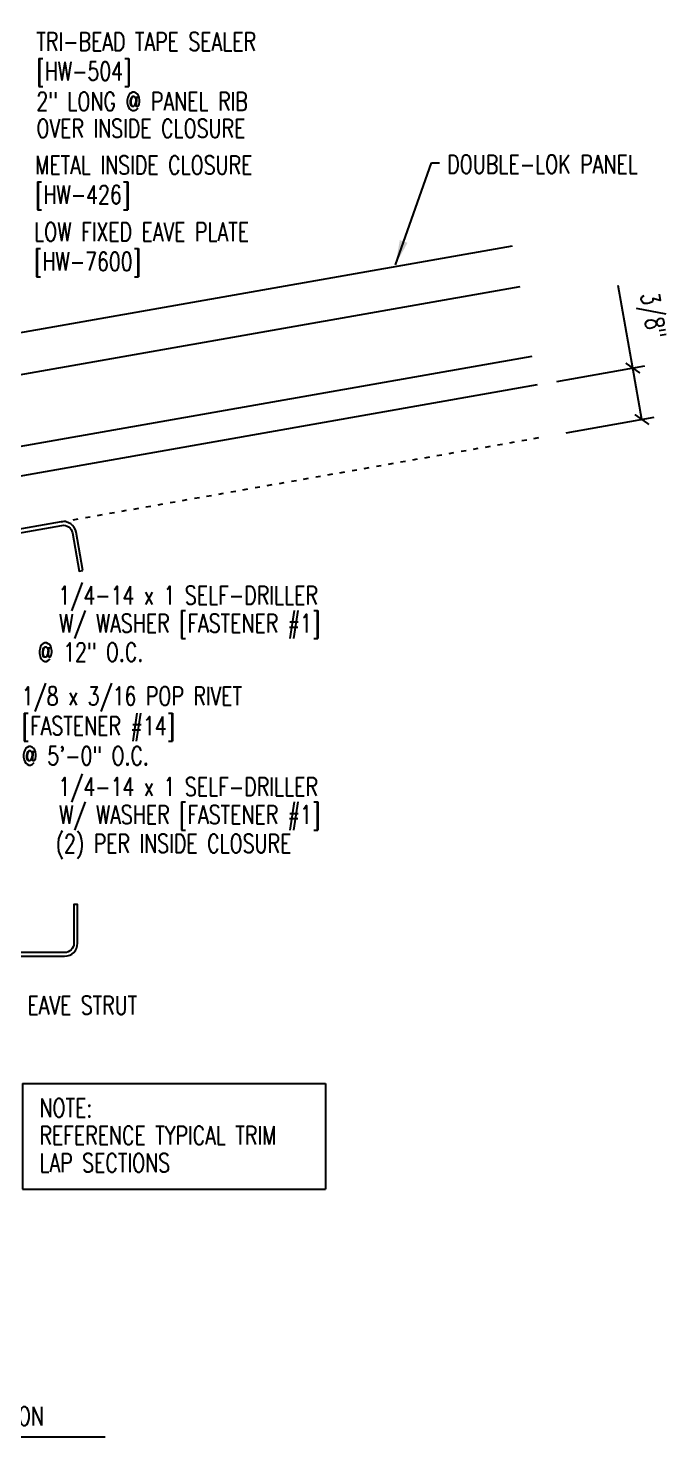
# Model space of a CAD drawing. Header units: inches. Extents: x 3.3 to 41.1, y 3.9 to 48.2.
# Drawn here: x 28.17 to 41.13, y 4.69 to 33.38 of the extents above; entities that cross this region are included whole.
import ezdxf
from ezdxf.enums import TextEntityAlignment as Align

# ---------------------------------------------------------------- set-up
doc = ezdxf.new("R2010")
doc.units = ezdxf.units.IN
doc.header["$MEASUREMENT"] = 0
doc.linetypes.add('ACAD_ISO07W100', pattern=[3, 0, -3])
for name, color, linetype in [('DIM', 7, 'Continuous'), ('PANEL', 11, 'Continuous'), ('STLA', 12, 'Continuous'), ('TEXT', 2, 'Continuous')]:
    doc.layers.add(name, color=color, linetype=linetype)
doc.styles.add('TEXT1', font='ROMANS.shx', dxfattribs={"width": 0.75, "height": 0.375})
doc.dimstyles.new('DETAIL', dxfattribs={"dimscale": 4, "dimtxt": 0.09375, "dimasz": 0.0625, "dimexe": 0.0625, "dimexo": 0.125, "dimgap": 0.0625, "dimtad": 1, "dimdec": 4, "dimzin": 3, "dimdsep": 46, "dimlunit": 4, "dimtxsty": 'TEXT1', "dimblk": 'ARCHTICK', "dimcen": 0.0625, "dimclrd": 7, "dimclre": 7, "dimclrt": 2, "dimadec": 0, "dimazin": 0, "dimtfac": 0.59375, "dimtdec": 4, "dimtmove": 0, "dimatfit": 3, "dimfxl": 0, "dimfrac": 2, "dimtolj": 1, "dimtzin": 3, "dimarcsym": 0})
doc.dimstyles.new('DETAIL$7', dxfattribs={"dimscale": 4, "dimtxt": 0.09375, "dimasz": 0.125, "dimexe": 0.0625, "dimexo": 0.125, "dimgap": 0.0625, "dimtad": 1, "dimdec": 4, "dimzin": 3, "dimdsep": 46, "dimlunit": 4, "dimtxsty": 'TEXT1', "dimblk": 'ARCHTICK', "dimcen": 0.0625, "dimclrd": 7, "dimclre": 7, "dimclrt": 2, "dimadec": 0, "dimazin": 0, "dimtfac": 0.59375, "dimtdec": 4, "dimtmove": 0, "dimatfit": 3, "dimfxl": 0, "dimfrac": 2, "dimtolj": 1, "dimtzin": 3, "dimarcsym": 0})

# ---------------------------------------------------------------- blocks, each defined once
blk = doc.blocks.new('_ArchTick')
at = {"color": 0, "linetype": 'ByBlock', "const_width": 0.15}
blk.add_lwpolyline([(-0.5, -0.5), (0.5, 0.5)], dxfattribs=at)
blk = doc.blocks.new('dsc-HW-504')
at = {"layer": 'TEXT', "style": 'TEXT1', "width": 0.75}
for s, p in [('TRI-BEAD TAPE SEALER', (0, 0)), ('[HW-504]', (0, -0.6))]:
    blk.add_text(s, height=0.375, dxfattribs=at).set_placement(p)
at = {"layer": 'TEXT', "style": 'TEXT1', "flags": 1}
for tag, p in [('COLOR', (0, -1.2)), ('CALC', (0, -1.2)), ('OPT1', (0, -1.2)), ('OPT2', (0, -1.2)), ('OPT3', (0, -1.2)), ('GAGE', (0, -1.2)), ('SHPLN', (0, -1.2)), ('PART', (0, -1.2)), ('DESCRIPTION', (0, -1.2)), ('MULTIPLE', (0, -1.2)), ('SPARE1', (0, -1.8)), ('SPARE2', (0, -1.8)), ('SPARE3', (0, -1.8)), ('SPARE4', (0, -1.8)), ('SPARE5', (0, -1.8)), ('SPARE6', (0, -1.8)), ('SPARE7', (0, -1.8)), ('SPARE8', (0, -1.8)), ('SPARE9', (0, -1.8)), ('SPARE10', (0, -1.8))]:
    blk.add_attdef(tag, p, '', height=0.375, dxfattribs=at)
blk = doc.blocks.new('dsc-HW-426')
at = {"layer": 'TEXT', "style": 'TEXT1', "width": 0.75}
for s, p in [('METAL INSIDE CLOSURE', (0, 0)), ('[HW-426]', (0, -0.6))]:
    blk.add_text(s, height=0.375, dxfattribs=at).set_placement(p)
at = {"layer": 'TEXT', "style": 'TEXT1', "flags": 1}
for tag, p in [('COLOR', (0, -1.2)), ('CALC', (0, -1.2)), ('OPT1', (0, -1.2)), ('OPT2', (0, -1.2)), ('OPT3', (0, -1.2)), ('GAGE', (0, -1.2)), ('SHPLN', (0, -1.2)), ('PART', (0, -1.2)), ('DESCRIPTION', (0, -1.2)), ('MULTIPLE', (0, -1.2)), ('SPARE1', (0, -1.8)), ('SPARE2', (0, -1.8)), ('SPARE3', (0, -1.8)), ('SPARE4', (0, -1.8)), ('SPARE5', (0, -1.8)), ('SPARE6', (0, -1.8)), ('SPARE7', (0, -1.8)), ('SPARE8', (0, -1.8)), ('SPARE9', (0, -1.8)), ('SPARE10', (0, -1.8))]:
    blk.add_attdef(tag, p, '', height=0.375, dxfattribs=at)
blk = doc.blocks.new('FD-F14')
at = {"layer": 'TEXT', "style": 'TEXT1', "width": 0.75}
for s, p in [('1/8 x 3/16 POP RIVET', (0.0047, -0.0408)), ('[FASTENER #14]', (0.0047, -0.1926))]:
    blk.add_text(s, height=0.09375, dxfattribs=at).set_placement(p)
blk.add_attdef('(QUANTITY)', (0.0047, -0.3444), '', height=0.0938, dxfattribs=at)
blk = doc.blocks.new('*D34')
at = {"layer": 'DEFPOINTS', "color": 0}
for p in [(40.442, 26.477), (38.409, 26.118), (38.593, 25.075)]:
    blk.add_point(p, dxfattribs=at)
at = {"layer": 'DIM', "color": 7, "lineweight": -2}
for p, q in [((40.442, 26.477), (40.147, 28.152)), ((38.901, 26.205), (40.688, 26.52)), ((40.626, 25.433), (40.442, 26.477)), ((39.086, 25.162), (40.872, 25.477))]:
    blk.add_line(p, q, dxfattribs=at)
at = {"layer": 'DIM', "color": 7, "lineweight": -2, "xscale": 0.25, "yscale": 0.25, "zscale": 0.25}
for p, rotation in [((40.442, 26.477), 99.99999999999963), ((40.626, 25.433), 279.9999999999996)]:
    blk.add_blockref('_ArchTick', p, dxfattribs=dict(at, rotation=rotation))
at = {"layer": 'DIM', "color": 2, "insert": (40.8, 27.53), "char_height": 0.375, "attachment_point": 5, "rotation": 280, "style": 'TEXT1'}
blk.add_mtext('\\A1;3/8"', dxfattribs=at)
blk = doc.blocks.new('A$C30686E82')
for p, q in [((-2.715, 0.761), (3.437, 0.761)), ((-2.715, 0.761), (-2.715, -1.379)), ((3.437, 0.761), (3.437, -1.379)), ((-2.715, -1.379), (3.437, -1.379))]:
    blk.add_line(p, q)
at = {"layer": 'TEXT', "style": 'TEXT1', "width": 0.75}
for s, p in [('NOTE:', (-2.368, 0.081)), ('REFERENCE TYPICAL TRIM', (-2.368, -0.477)), ('LAP SECTIONS', (-2.368, -1.035))]:
    blk.add_text(s, height=0.375, dxfattribs=at).set_placement(p)

msp = doc.modelspace()

# ---------------------------------------------------------------- linework, layer by layer
at = {"layer": 'PANEL'}
for p, q in [((17.67917, 25.37737), (37.99826, 28.96017)), ((38.14516, 28.12702), (17.82607, 24.54422)), ((38.39418, 26.71481), (23.37805, 24.06706)), ((38.49663, 26.13377), (23.38867, 23.46983))]:
    msp.add_line(p, q, dxfattribs=at)
at = {"layer": 'STLA'}
msp.add_lwpolyline([(29.27353, 22.36521), (29.13673, 23.14105, 0.41421356), (28.83298, 23.35373), (24.38383, 22.56923, 0.36397023), (24.16716, 22.31101), (24.16716, 14.79322, 0.41421356), (24.42936, 14.53102), (28.90496, 14.53102, 0.41421356), (29.16716, 14.79322), (29.16716, 15.58102), (29.09246, 15.58102), (29.09246, 14.79322, -0.41421356), (28.90496, 14.60572), (24.42936, 14.60572, -0.41421356), (24.24186, 14.79322), (24.24186, 22.31101, -0.36397023), (24.3968, 22.49566), (28.84595, 23.28017, -0.41421356), (29.06316, 23.12807), (29.19996, 22.35224)], format="xyb", close=True, dxfattribs=at)
at = {"layer": 'TEXT', "linetype": 'ACAD_ISO07W100', "ltscale": 0.05}
msp.add_line((28.83298, 23.35373), (38.59311, 25.07471), dxfattribs=at)

# ---------------------------------------------------------------- block references
for name, p in [('dsc-HW-504', (28.33056, 32.91987)), ('dsc-HW-426', (28.30463, 30.41269)), ('A$C30686E82', (30.76125, 11.18207))]:
    msp.add_blockref(name, p)
at = {"layer": 'TEXT', "xscale": 4, "yscale": 4, "zscale": 4}
msp.add_blockref('FD-F14', (28.01463, 19.792), dxfattribs=at).add_auto_attribs({'(QUANTITY)': '@ 5\'-0" O.C.'})

# ---------------------------------------------------------------- texts
at = {"layer": 'TEXT', "style": 'TEXT1', "width": 0.75}
for s, p in [('2" LONG @ PANEL RIB', (28.33056, 31.70559)), ('OVER INSIDE CLOSURE', (28.33056, 31.15754)), ('DOUBLE-LOK PANEL', (36.67269, 30.42901)), ('LOW FIXED EAVE PLATE', (28.28414, 29.05583)), ('[HW-7600]', (28.28414, 28.45583)), ('EAVE STRUT', (28.14783, 13.34776))]:
    msp.add_text(s, height=0.375, dxfattribs=at).set_placement(p)
for s, p in [('1/4-14 x 1 SELF-DRILLER', (34.04506, 21.67424)), ('W/ WASHER [FASTENER #1]', (34.09511, 21.10593)), ('@ 12" O.C.', (30.50159, 20.51988)), ('1/4-14 x 1 SELF-DRILLER', (34.04506, 17.78674)), ('W/ WASHER [FASTENER #1]', (34.09511, 17.21843)), ('(2) PER INSIDE CLOSURE', (33.50794, 16.63238))]:
    msp.add_text(s, height=0.375, dxfattribs=at).set_placement(p, align=Align.RIGHT)
at = {"layer": 'TEXT', "color": 2, "style": 'TEXT1', "width": 0.75}
msp.add_text('O/O DIMENSION', height=0.375, dxfattribs=at).set_placement((25.49647, 5.00211))

# ---------------------------------------------------------------- dimensions: what is measured, and where the dimension line sits
at = {"layer": 'DIM'}
dim = msp.add_aligned_dim(p1=(38.59311, 25.07471), p2=(38.40909, 26.11834), distance=-2.0642, text='3/8"', dimstyle='DETAIL', dxfattribs=at)
dim.commit()
dim.dimension.update_dxf_attribs({"geometry": '*D34', "text_midpoint": (40.80012, 27.53043)})

# ---------------------------------------------------------------- leaders
at = {"layer": 'TEXT'}
for points in [[(22.45357, 28.12064), (27.61219, 37.03241), (28.217, 37.03241)], [(35.62141, 28.57647), (36.35311, 30.6444), (36.51341, 30.6444)], [(24.07109, 4.77208), (28.72841, 4.77208), (29.73074, 4.77208)]]:
    msp.add_leader(points, dimstyle='DETAIL$7', dxfattribs=at)

doc.saveas('drawing.dxf')
